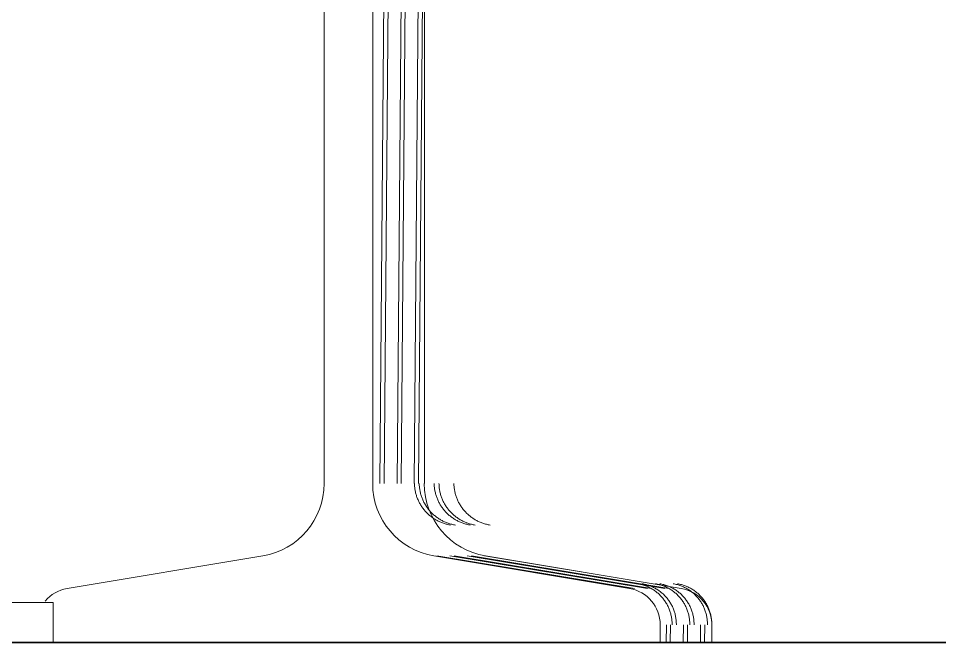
# Model space of a CAD drawing. Header units: centimetres. Extents: x -336 to 16318, y -437 to 1921.
# Drawn here: x 10412.92 to 10435.07, y 94 to 109 of the extents above; entities that cross this region are included whole.
import ezdxf

# ---------------------------------------------------------------- set-up
doc = ezdxf.new("R2010")
doc.units = ezdxf.units.CM
for name, color, linetype, lineweight in [('A-FLOR', 7, 'Continuous', 9), ('A-GENM', 7, 'Continuous', 9), ('S-BEAM', 7, 'Continuous', 9)]:
    doc.layers.add(name, color=color, linetype=linetype, lineweight=lineweight)

# ---------------------------------------------------------------- blocks, each defined once
blk = doc.blocks.new('PQ_RVR_EST-01_ZZ_ZZ_MO_T_A_rvt-2-Section 7')
at = {"layer": 'A-FLOR', "lineweight": 35}
blk.add_line((3262.564, 94), (2363.016, 94), dxfattribs=at)
blk = doc.blocks.new('FP_94-Section 7')
at = {"layer": 'S-BEAM', "color": 9, "true_color": 0xc0c0c0}
for p, q in [((2559.14, 97.819), (2559.141, 97.797)), ((2559.141, 97.797), (2559.142, 97.775)), ((2559.142, 97.775), (2559.144, 97.752)), ((2559.144, 97.752), (2559.146, 97.73)), ((2559.146, 97.73), (2559.149, 97.708)), ((2559.149, 97.708), (2559.152, 97.686)), ((2559.256, 97.819), (2559.256, 97.797)), ((2559.256, 97.797), (2559.257, 97.775)), ((2559.257, 97.775), (2559.259, 97.752)), ((2559.259, 97.752), (2559.261, 97.73)), ((2559.261, 97.73), (2559.264, 97.708)), ((2559.264, 97.708), (2559.267, 97.686)), ((2559.615, 97.819), (2559.616, 97.797)), ((2559.616, 97.797), (2559.617, 97.775)), ((2559.617, 97.775), (2559.618, 97.752)), ((2559.618, 97.752), (2559.621, 97.73)), ((2559.621, 97.73), (2559.623, 97.708)), ((2559.623, 97.708), (2559.626, 97.686)), ((2559.73, 97.819), (2559.731, 97.797)), ((2559.731, 97.797), (2559.732, 97.775)), ((2559.732, 97.775), (2559.733, 97.752)), ((2559.733, 97.752), (2559.736, 97.73)), ((2559.736, 97.73), (2559.738, 97.708)), ((2559.738, 97.708), (2559.741, 97.686)), ((2560.09, 97.819), (2560.09, 97.797)), ((2560.09, 97.797), (2560.091, 97.775)), ((2560.091, 97.775), (2560.093, 97.752)), ((2560.093, 97.752), (2560.095, 97.73)), ((2560.095, 97.73), (2560.098, 97.708)), ((2560.098, 97.708), (2560.101, 97.686)), ((2559.152, 97.686), (2559.155, 97.664)), ((2559.155, 97.664), (2559.159, 97.643)), ((2559.159, 97.643), (2559.164, 97.621)), ((2559.164, 97.621), (2559.169, 97.599)), ((2559.169, 97.599), (2559.174, 97.578)), ((2559.174, 97.578), (2559.18, 97.556)), ((2559.18, 97.556), (2559.187, 97.535)), ((2559.187, 97.535), (2559.193, 97.514)), ((2559.193, 97.514), (2559.201, 97.493)), ((2559.201, 97.493), (2559.209, 97.472)), ((2559.209, 97.472), (2559.217, 97.451)), ((2559.267, 97.686), (2559.27, 97.664)), ((2559.27, 97.664), (2559.274, 97.643)), ((2559.274, 97.643), (2559.279, 97.621)), ((2559.279, 97.621), (2559.284, 97.599)), ((2559.284, 97.599), (2559.289, 97.578)), ((2559.289, 97.578), (2559.295, 97.556)), ((2559.295, 97.556), (2559.302, 97.535)), ((2559.302, 97.535), (2559.309, 97.514)), ((2559.309, 97.514), (2559.316, 97.493)), ((2559.316, 97.493), (2559.324, 97.472)), ((2559.324, 97.472), (2559.332, 97.451)), ((2559.626, 97.686), (2559.63, 97.664)), ((2559.63, 97.664), (2559.634, 97.643)), ((2559.634, 97.643), (2559.638, 97.621)), ((2559.638, 97.621), (2559.643, 97.599)), ((2559.643, 97.599), (2559.649, 97.578)), ((2559.649, 97.578), (2559.655, 97.556)), ((2559.655, 97.556), (2559.661, 97.535)), ((2559.661, 97.535), (2559.668, 97.514)), ((2559.668, 97.514), (2559.675, 97.493)), ((2559.675, 97.493), (2559.683, 97.472)), ((2559.683, 97.472), (2559.691, 97.451)), ((2559.741, 97.686), (2559.745, 97.664)), ((2559.745, 97.664), (2559.749, 97.643)), ((2559.749, 97.643), (2559.753, 97.621)), ((2559.753, 97.621), (2559.758, 97.599)), ((2559.758, 97.599), (2559.764, 97.578)), ((2559.764, 97.578), (2559.77, 97.556)), ((2559.77, 97.556), (2559.776, 97.535)), ((2559.776, 97.535), (2559.783, 97.514)), ((2559.783, 97.514), (2559.79, 97.493)), ((2559.79, 97.493), (2559.798, 97.472)), ((2559.798, 97.472), (2559.806, 97.451)), ((2560.101, 97.686), (2560.104, 97.664)), ((2560.104, 97.664), (2560.108, 97.643)), ((2560.108, 97.643), (2560.113, 97.621)), ((2560.113, 97.621), (2560.118, 97.599)), ((2560.118, 97.599), (2560.123, 97.578)), ((2560.123, 97.578), (2560.129, 97.556)), ((2560.129, 97.556), (2560.136, 97.535)), ((2560.136, 97.535), (2560.143, 97.514)), ((2560.143, 97.514), (2560.15, 97.493)), ((2560.15, 97.493), (2560.158, 97.472)), ((2560.158, 97.472), (2560.166, 97.451)), ((2559.217, 97.451), (2559.226, 97.43)), ((2559.226, 97.43), (2559.235, 97.41)), ((2559.235, 97.41), (2559.244, 97.39)), ((2559.244, 97.39), (2559.254, 97.37)), ((2559.254, 97.37), (2559.265, 97.35)), ((2559.265, 97.35), (2559.276, 97.331)), ((2559.276, 97.331), (2559.287, 97.312)), ((2559.287, 97.312), (2559.299, 97.292)), ((2559.299, 97.292), (2559.311, 97.274)), ((2559.311, 97.274), (2559.324, 97.255)), ((2559.324, 97.255), (2559.337, 97.237)), ((2559.332, 97.451), (2559.341, 97.43)), ((2559.341, 97.43), (2559.35, 97.41)), ((2559.35, 97.41), (2559.359, 97.39)), ((2559.359, 97.39), (2559.369, 97.37)), ((2559.369, 97.37), (2559.38, 97.35)), ((2559.38, 97.35), (2559.391, 97.331)), ((2559.391, 97.331), (2559.402, 97.312)), ((2559.402, 97.312), (2559.414, 97.292)), ((2559.414, 97.292), (2559.426, 97.274)), ((2559.426, 97.274), (2559.439, 97.255)), ((2559.439, 97.255), (2559.452, 97.237)), ((2559.691, 97.451), (2559.7, 97.43)), ((2559.7, 97.43), (2559.709, 97.41)), ((2559.709, 97.41), (2559.719, 97.39)), ((2559.719, 97.39), (2559.729, 97.37)), ((2559.729, 97.37), (2559.739, 97.35)), ((2559.739, 97.35), (2559.75, 97.331)), ((2559.75, 97.331), (2559.762, 97.312)), ((2559.762, 97.312), (2559.773, 97.292)), ((2559.773, 97.292), (2559.786, 97.274)), ((2559.786, 97.274), (2559.798, 97.255)), ((2559.798, 97.255), (2559.811, 97.237)), ((2559.806, 97.451), (2559.815, 97.43)), ((2559.815, 97.43), (2559.824, 97.41)), ((2559.824, 97.41), (2559.834, 97.39)), ((2559.834, 97.39), (2559.844, 97.37)), ((2559.844, 97.37), (2559.854, 97.35)), ((2559.854, 97.35), (2559.865, 97.331)), ((2559.865, 97.331), (2559.877, 97.312)), ((2559.877, 97.312), (2559.888, 97.292)), ((2559.888, 97.292), (2559.901, 97.274)), ((2559.901, 97.274), (2559.913, 97.255)), ((2559.913, 97.255), (2559.926, 97.237)), ((2560.166, 97.451), (2560.175, 97.43)), ((2560.175, 97.43), (2560.184, 97.41)), ((2560.184, 97.41), (2560.193, 97.39)), ((2560.193, 97.39), (2560.203, 97.37)), ((2560.203, 97.37), (2560.214, 97.35)), ((2560.214, 97.35), (2560.225, 97.331)), ((2560.225, 97.331), (2560.236, 97.312)), ((2560.236, 97.312), (2560.248, 97.292)), ((2560.248, 97.292), (2560.26, 97.274)), ((2560.26, 97.274), (2560.273, 97.255)), ((2560.273, 97.255), (2560.286, 97.237)), ((2559.337, 97.237), (2559.35, 97.219)), ((2559.35, 97.219), (2559.364, 97.201)), ((2559.364, 97.201), (2559.378, 97.184)), ((2559.378, 97.184), (2559.393, 97.167)), ((2559.393, 97.167), (2559.407, 97.15)), ((2559.407, 97.15), (2559.423, 97.134)), ((2559.423, 97.134), (2559.438, 97.118)), ((2559.438, 97.118), (2559.454, 97.102)), ((2559.452, 97.237), (2559.465, 97.219)), ((2559.454, 97.102), (2559.471, 97.087)), ((2559.465, 97.219), (2559.479, 97.201)), ((2559.471, 97.087), (2559.487, 97.071)), ((2559.479, 97.201), (2559.493, 97.184)), ((2559.487, 97.071), (2559.504, 97.057)), ((2559.493, 97.184), (2559.508, 97.167)), ((2559.504, 97.057), (2559.522, 97.042)), ((2559.508, 97.167), (2559.522, 97.15)), ((2559.522, 97.15), (2559.538, 97.134)), ((2559.522, 97.042), (2559.539, 97.029)), ((2559.538, 97.134), (2559.553, 97.118)), ((2559.539, 97.029), (2559.557, 97.015)), ((2559.553, 97.118), (2559.569, 97.102)), ((2559.569, 97.102), (2559.586, 97.087)), ((2559.586, 97.087), (2559.602, 97.071)), ((2559.602, 97.071), (2559.619, 97.057)), ((2559.619, 97.057), (2559.637, 97.042)), ((2559.637, 97.042), (2559.654, 97.029)), ((2559.654, 97.029), (2559.672, 97.015)), ((2559.811, 97.237), (2559.825, 97.219)), ((2559.825, 97.219), (2559.838, 97.201)), ((2559.838, 97.201), (2559.853, 97.184)), ((2559.853, 97.184), (2559.867, 97.167)), ((2559.867, 97.167), (2559.882, 97.15)), ((2559.882, 97.15), (2559.897, 97.134)), ((2559.897, 97.134), (2559.913, 97.118)), ((2559.913, 97.118), (2559.929, 97.102)), ((2559.926, 97.237), (2559.94, 97.219)), ((2559.929, 97.102), (2559.945, 97.087)), ((2559.94, 97.219), (2559.953, 97.201)), ((2559.945, 97.087), (2559.962, 97.071)), ((2559.953, 97.201), (2559.968, 97.184)), ((2559.962, 97.071), (2559.979, 97.057)), ((2559.968, 97.184), (2559.982, 97.167)), ((2559.979, 97.057), (2559.996, 97.042)), ((2559.982, 97.167), (2559.997, 97.15)), ((2559.996, 97.042), (2560.014, 97.029)), ((2559.997, 97.15), (2560.012, 97.134)), ((2560.012, 97.134), (2560.028, 97.118)), ((2560.014, 97.029), (2560.032, 97.015)), ((2560.028, 97.118), (2560.044, 97.102)), ((2560.044, 97.102), (2560.06, 97.087)), ((2560.06, 97.087), (2560.077, 97.071)), ((2560.077, 97.071), (2560.094, 97.057)), ((2560.094, 97.057), (2560.111, 97.042)), ((2560.111, 97.042), (2560.129, 97.029)), ((2560.129, 97.029), (2560.147, 97.015)), ((2560.286, 97.237), (2560.299, 97.219)), ((2560.299, 97.219), (2560.313, 97.201)), ((2560.313, 97.201), (2560.327, 97.184)), ((2560.327, 97.184), (2560.342, 97.167)), ((2560.342, 97.167), (2560.356, 97.15)), ((2560.356, 97.15), (2560.372, 97.134)), ((2560.372, 97.134), (2560.387, 97.118)), ((2560.387, 97.118), (2560.403, 97.102)), ((2560.403, 97.102), (2560.42, 97.087)), ((2560.42, 97.087), (2560.436, 97.071)), ((2560.436, 97.071), (2560.453, 97.057)), ((2560.453, 97.057), (2560.471, 97.042)), ((2560.471, 97.042), (2560.488, 97.029)), ((2560.488, 97.029), (2560.506, 97.015)), ((2559.557, 97.015), (2559.575, 97.002)), ((2559.575, 97.002), (2559.594, 96.989)), ((2559.594, 96.989), (2559.613, 96.977)), ((2559.613, 96.977), (2559.632, 96.965)), ((2559.632, 96.965), (2559.651, 96.953)), ((2559.651, 96.953), (2559.67, 96.942)), ((2559.67, 96.942), (2559.69, 96.931)), ((2559.672, 97.015), (2559.69, 97.002)), ((2559.69, 97.002), (2559.709, 96.989)), ((2559.69, 96.931), (2559.71, 96.921)), ((2559.709, 96.989), (2559.728, 96.977)), ((2559.71, 96.921), (2559.731, 96.911)), ((2559.728, 96.977), (2559.747, 96.965)), ((2559.731, 96.911), (2559.751, 96.902)), ((2559.747, 96.965), (2559.766, 96.953)), ((2559.751, 96.902), (2559.772, 96.893)), ((2559.766, 96.953), (2559.785, 96.942)), ((2559.772, 96.893), (2559.792, 96.884)), ((2559.785, 96.942), (2559.805, 96.931)), ((2559.792, 96.884), (2559.813, 96.876)), ((2559.805, 96.931), (2559.825, 96.921)), ((2559.813, 96.876), (2559.835, 96.868)), ((2559.825, 96.921), (2559.846, 96.911)), ((2559.835, 96.868), (2559.856, 96.861)), ((2559.846, 96.911), (2559.866, 96.902)), ((2559.856, 96.861), (2559.878, 96.854)), ((2559.866, 96.902), (2559.887, 96.893)), ((2559.878, 96.854), (2559.899, 96.848)), ((2559.887, 96.893), (2559.907, 96.884)), ((2559.899, 96.848), (2559.921, 96.842)), ((2559.907, 96.884), (2559.928, 96.876)), ((2559.921, 96.842), (2559.943, 96.837)), ((2559.928, 96.876), (2559.95, 96.868)), ((2559.943, 96.837), (2559.965, 96.832)), ((2559.95, 96.868), (2559.971, 96.861)), ((2559.965, 96.832), (2559.987, 96.828)), ((2559.971, 96.861), (2559.993, 96.854)), ((2559.987, 96.828), (2560.009, 96.824)), ((2559.993, 96.854), (2560.014, 96.848)), ((2560.014, 96.848), (2560.036, 96.842)), ((2560.032, 97.015), (2560.05, 97.002)), ((2560.036, 96.842), (2560.058, 96.837)), ((2560.05, 97.002), (2560.068, 96.989)), ((2560.058, 96.837), (2560.08, 96.832)), ((2560.068, 96.989), (2560.087, 96.977)), ((2560.08, 96.832), (2560.102, 96.828)), ((2560.087, 96.977), (2560.106, 96.965)), ((2560.102, 96.828), (2560.124, 96.824)), ((2560.106, 96.965), (2560.125, 96.953)), ((2560.125, 96.953), (2560.145, 96.942)), ((2560.145, 96.942), (2560.165, 96.931)), ((2560.147, 97.015), (2560.165, 97.002)), ((2560.165, 97.002), (2560.183, 96.989)), ((2560.165, 96.931), (2560.185, 96.921)), ((2560.183, 96.989), (2560.202, 96.977)), ((2560.185, 96.921), (2560.205, 96.911)), ((2560.202, 96.977), (2560.221, 96.965)), ((2560.205, 96.911), (2560.225, 96.902)), ((2560.221, 96.965), (2560.24, 96.953)), ((2560.225, 96.902), (2560.246, 96.893)), ((2560.24, 96.953), (2560.26, 96.942)), ((2560.246, 96.893), (2560.267, 96.884)), ((2560.26, 96.942), (2560.28, 96.931)), ((2560.267, 96.884), (2560.288, 96.876)), ((2560.28, 96.931), (2560.3, 96.921)), ((2560.288, 96.876), (2560.309, 96.868)), ((2560.3, 96.921), (2560.32, 96.911)), ((2560.309, 96.868), (2560.331, 96.861)), ((2560.32, 96.911), (2560.341, 96.902)), ((2560.331, 96.861), (2560.352, 96.854)), ((2560.341, 96.902), (2560.361, 96.893)), ((2560.352, 96.854), (2560.374, 96.848)), ((2560.361, 96.893), (2560.382, 96.884)), ((2560.374, 96.848), (2560.396, 96.842)), ((2560.382, 96.884), (2560.403, 96.876)), ((2560.396, 96.842), (2560.417, 96.837)), ((2560.403, 96.876), (2560.424, 96.868)), ((2560.417, 96.837), (2560.439, 96.832)), ((2560.424, 96.868), (2560.446, 96.861)), ((2560.439, 96.832), (2560.462, 96.828)), ((2560.446, 96.861), (2560.467, 96.854)), ((2560.462, 96.828), (2560.484, 96.824)), ((2560.467, 96.854), (2560.489, 96.848)), ((2560.489, 96.848), (2560.511, 96.842)), ((2560.506, 97.015), (2560.524, 97.002)), ((2560.511, 96.842), (2560.532, 96.837)), ((2560.524, 97.002), (2560.543, 96.989)), ((2560.532, 96.837), (2560.554, 96.832)), ((2560.543, 96.989), (2560.562, 96.977)), ((2560.554, 96.832), (2560.577, 96.828)), ((2560.562, 96.977), (2560.581, 96.965)), ((2560.577, 96.828), (2560.599, 96.824)), ((2560.581, 96.965), (2560.6, 96.953)), ((2560.6, 96.953), (2560.62, 96.942)), ((2560.62, 96.942), (2560.639, 96.931)), ((2560.639, 96.931), (2560.659, 96.921)), ((2560.659, 96.921), (2560.68, 96.911)), ((2560.68, 96.911), (2560.7, 96.902)), ((2560.7, 96.902), (2560.721, 96.893)), ((2560.721, 96.893), (2560.742, 96.884)), ((2560.742, 96.884), (2560.763, 96.876)), ((2560.763, 96.876), (2560.784, 96.868)), ((2560.784, 96.868), (2560.805, 96.861)), ((2560.805, 96.861), (2560.827, 96.854)), ((2560.827, 96.854), (2560.848, 96.848)), ((2560.848, 96.848), (2560.87, 96.842)), ((2560.87, 96.842), (2560.892, 96.837)), ((2560.892, 96.837), (2560.914, 96.832)), ((2560.914, 96.832), (2560.936, 96.828)), ((2560.936, 96.828), (2560.958, 96.824))]:
    blk.add_line(p, q, dxfattribs=at)
blk = doc.blocks.new('FP_95-Section 7')
at = {"layer": 'S-BEAM', "color": 9, "true_color": 0xc0c0c0}
for p, q in [((2564.537, 95.409), (2564.514, 95.413)), ((2564.56, 95.404), (2564.537, 95.409)), ((2564.583, 95.399), (2564.56, 95.404)), ((2564.606, 95.393), (2564.583, 95.399)), ((2564.628, 95.386), (2564.606, 95.393)), ((2564.64, 95.409), (2564.617, 95.413)), ((2564.651, 95.379), (2564.628, 95.386)), ((2564.663, 95.404), (2564.64, 95.409)), ((2564.673, 95.372), (2564.651, 95.379)), ((2564.686, 95.399), (2564.663, 95.404)), ((2564.696, 95.364), (2564.673, 95.372)), ((2564.709, 95.393), (2564.686, 95.399)), ((2564.717, 95.355), (2564.696, 95.364)), ((2564.732, 95.386), (2564.709, 95.393)), ((2564.739, 95.346), (2564.717, 95.355)), ((2564.754, 95.379), (2564.732, 95.386)), ((2564.761, 95.337), (2564.739, 95.346)), ((2564.777, 95.372), (2564.754, 95.379)), ((2564.782, 95.327), (2564.761, 95.337)), ((2564.799, 95.364), (2564.777, 95.372)), ((2564.803, 95.316), (2564.782, 95.327)), ((2564.821, 95.355), (2564.799, 95.364)), ((2564.824, 95.305), (2564.803, 95.316)), ((2564.842, 95.346), (2564.821, 95.355)), ((2564.844, 95.293), (2564.824, 95.305)), ((2564.864, 95.337), (2564.842, 95.346)), ((2564.865, 95.281), (2564.844, 95.293)), ((2564.885, 95.327), (2564.864, 95.337)), ((2564.885, 95.269), (2564.865, 95.281)), ((2564.906, 95.316), (2564.885, 95.327)), ((2564.904, 95.256), (2564.885, 95.269)), ((2564.924, 95.242), (2564.904, 95.256)), ((2564.927, 95.305), (2564.906, 95.316)), ((2564.948, 95.293), (2564.927, 95.305)), ((2564.963, 95.409), (2564.94, 95.413)), ((2564.968, 95.281), (2564.948, 95.293)), ((2564.986, 95.404), (2564.963, 95.409)), ((2564.988, 95.269), (2564.968, 95.281)), ((2565.009, 95.399), (2564.986, 95.404)), ((2565.007, 95.256), (2564.988, 95.269)), ((2565.027, 95.242), (2565.007, 95.256)), ((2565.032, 95.393), (2565.009, 95.399)), ((2565.054, 95.386), (2565.032, 95.393)), ((2565.066, 95.409), (2565.043, 95.413)), ((2565.077, 95.379), (2565.054, 95.386)), ((2565.089, 95.404), (2565.066, 95.409)), ((2565.099, 95.372), (2565.077, 95.379)), ((2565.112, 95.399), (2565.089, 95.404)), ((2565.121, 95.364), (2565.099, 95.372)), ((2565.135, 95.393), (2565.112, 95.399)), ((2565.143, 95.355), (2565.121, 95.364)), ((2565.157, 95.386), (2565.135, 95.393)), ((2565.165, 95.346), (2565.143, 95.355)), ((2565.18, 95.379), (2565.157, 95.386)), ((2565.187, 95.337), (2565.165, 95.346)), ((2565.202, 95.372), (2565.18, 95.379)), ((2565.208, 95.327), (2565.187, 95.337)), ((2565.224, 95.364), (2565.202, 95.372)), ((2565.229, 95.316), (2565.208, 95.327)), ((2565.246, 95.355), (2565.224, 95.364)), ((2565.25, 95.305), (2565.229, 95.316)), ((2565.268, 95.346), (2565.246, 95.355)), ((2565.27, 95.293), (2565.25, 95.305)), ((2565.29, 95.337), (2565.268, 95.346)), ((2565.29, 95.281), (2565.27, 95.293)), ((2565.311, 95.327), (2565.29, 95.337)), ((2565.31, 95.269), (2565.29, 95.281)), ((2565.33, 95.256), (2565.31, 95.269)), ((2565.332, 95.316), (2565.311, 95.327)), ((2565.349, 95.242), (2565.33, 95.256)), ((2565.353, 95.305), (2565.332, 95.316)), ((2565.373, 95.293), (2565.353, 95.305)), ((2565.388, 95.409), (2565.365, 95.413)), ((2565.394, 95.281), (2565.373, 95.293)), ((2565.412, 95.404), (2565.388, 95.409)), ((2565.414, 95.269), (2565.394, 95.281)), ((2565.434, 95.399), (2565.412, 95.404)), ((2565.433, 95.256), (2565.414, 95.269)), ((2565.453, 95.242), (2565.433, 95.256)), ((2565.457, 95.393), (2565.434, 95.399)), ((2565.48, 95.386), (2565.457, 95.393)), ((2565.492, 95.409), (2565.468, 95.413)), ((2565.503, 95.379), (2565.48, 95.386)), ((2565.515, 95.404), (2565.492, 95.409)), ((2565.525, 95.372), (2565.503, 95.379)), ((2565.538, 95.399), (2565.515, 95.404)), ((2565.547, 95.364), (2565.525, 95.372)), ((2565.561, 95.393), (2565.538, 95.399)), ((2565.569, 95.355), (2565.547, 95.364)), ((2565.583, 95.386), (2565.561, 95.393)), ((2565.591, 95.346), (2565.569, 95.355)), ((2565.606, 95.379), (2565.583, 95.386)), ((2565.612, 95.337), (2565.591, 95.346)), ((2565.628, 95.372), (2565.606, 95.379)), ((2565.634, 95.327), (2565.612, 95.337)), ((2565.65, 95.364), (2565.628, 95.372)), ((2565.655, 95.316), (2565.634, 95.327)), ((2565.672, 95.355), (2565.65, 95.364)), ((2565.675, 95.305), (2565.655, 95.316)), ((2565.694, 95.346), (2565.672, 95.355)), ((2565.696, 95.293), (2565.675, 95.305)), ((2565.715, 95.337), (2565.694, 95.346)), ((2565.716, 95.281), (2565.696, 95.293)), ((2565.737, 95.327), (2565.715, 95.337)), ((2565.736, 95.269), (2565.716, 95.281)), ((2565.756, 95.256), (2565.736, 95.269)), ((2565.758, 95.316), (2565.737, 95.327)), ((2565.775, 95.242), (2565.756, 95.256)), ((2565.779, 95.305), (2565.758, 95.316)), ((2565.799, 95.293), (2565.779, 95.305)), ((2565.819, 95.281), (2565.799, 95.293)), ((2565.839, 95.269), (2565.819, 95.281)), ((2565.859, 95.256), (2565.839, 95.269)), ((2565.878, 95.242), (2565.859, 95.256)), ((2564.943, 95.228), (2564.924, 95.242)), ((2564.961, 95.214), (2564.943, 95.228)), ((2564.98, 95.199), (2564.961, 95.214)), ((2564.998, 95.184), (2564.98, 95.199)), ((2565.015, 95.168), (2564.998, 95.184)), ((2565.032, 95.152), (2565.015, 95.168)), ((2565.046, 95.228), (2565.027, 95.242)), ((2565.049, 95.135), (2565.032, 95.152)), ((2565.064, 95.214), (2565.046, 95.228)), ((2565.066, 95.118), (2565.049, 95.135)), ((2565.083, 95.199), (2565.064, 95.214)), ((2565.082, 95.101), (2565.066, 95.118)), ((2565.097, 95.083), (2565.082, 95.101)), ((2565.101, 95.184), (2565.083, 95.199)), ((2565.112, 95.065), (2565.097, 95.083)), ((2565.118, 95.168), (2565.101, 95.184)), ((2565.127, 95.046), (2565.112, 95.065)), ((2565.136, 95.152), (2565.118, 95.168)), ((2565.141, 95.028), (2565.127, 95.046)), ((2565.152, 95.135), (2565.136, 95.152)), ((2565.169, 95.118), (2565.152, 95.135)), ((2565.185, 95.101), (2565.169, 95.118)), ((2565.2, 95.083), (2565.185, 95.101)), ((2565.216, 95.065), (2565.2, 95.083)), ((2565.23, 95.046), (2565.216, 95.065)), ((2565.245, 95.028), (2565.23, 95.046)), ((2565.368, 95.228), (2565.349, 95.242)), ((2565.387, 95.214), (2565.368, 95.228)), ((2565.405, 95.199), (2565.387, 95.214)), ((2565.423, 95.184), (2565.405, 95.199)), ((2565.441, 95.168), (2565.423, 95.184)), ((2565.458, 95.152), (2565.441, 95.168)), ((2565.472, 95.228), (2565.453, 95.242)), ((2565.475, 95.135), (2565.458, 95.152)), ((2565.49, 95.214), (2565.472, 95.228)), ((2565.491, 95.118), (2565.475, 95.135)), ((2565.509, 95.199), (2565.49, 95.214)), ((2565.507, 95.101), (2565.491, 95.118)), ((2565.523, 95.083), (2565.507, 95.101)), ((2565.527, 95.184), (2565.509, 95.199)), ((2565.538, 95.065), (2565.523, 95.083)), ((2565.544, 95.168), (2565.527, 95.184)), ((2565.553, 95.046), (2565.538, 95.065)), ((2565.561, 95.152), (2565.544, 95.168)), ((2565.567, 95.028), (2565.553, 95.046)), ((2565.578, 95.135), (2565.561, 95.152)), ((2565.595, 95.118), (2565.578, 95.135)), ((2565.611, 95.101), (2565.595, 95.118)), ((2565.626, 95.083), (2565.611, 95.101)), ((2565.641, 95.065), (2565.626, 95.083)), ((2565.656, 95.046), (2565.641, 95.065)), ((2565.67, 95.028), (2565.656, 95.046)), ((2565.794, 95.228), (2565.775, 95.242)), ((2565.813, 95.214), (2565.794, 95.228)), ((2565.831, 95.199), (2565.813, 95.214)), ((2565.849, 95.184), (2565.831, 95.199)), ((2565.867, 95.168), (2565.849, 95.184)), ((2565.884, 95.152), (2565.867, 95.168)), ((2565.897, 95.228), (2565.878, 95.242)), ((2565.901, 95.135), (2565.884, 95.152)), ((2565.916, 95.214), (2565.897, 95.228)), ((2565.917, 95.118), (2565.901, 95.135)), ((2565.934, 95.199), (2565.916, 95.214)), ((2565.933, 95.101), (2565.917, 95.118)), ((2565.949, 95.083), (2565.933, 95.101)), ((2565.952, 95.184), (2565.934, 95.199)), ((2565.964, 95.065), (2565.949, 95.083)), ((2565.97, 95.168), (2565.952, 95.184)), ((2565.979, 95.046), (2565.964, 95.065)), ((2565.987, 95.152), (2565.97, 95.168)), ((2565.993, 95.028), (2565.979, 95.046)), ((2566.004, 95.135), (2565.987, 95.152)), ((2566.02, 95.118), (2566.004, 95.135)), ((2566.036, 95.101), (2566.02, 95.118)), ((2566.052, 95.083), (2566.036, 95.101)), ((2566.067, 95.065), (2566.052, 95.083)), ((2566.082, 95.046), (2566.067, 95.065)), ((2566.096, 95.028), (2566.082, 95.046)), ((2565.155, 95.008), (2565.141, 95.028)), ((2565.169, 94.989), (2565.155, 95.008)), ((2565.181, 94.969), (2565.169, 94.989)), ((2565.194, 94.949), (2565.181, 94.969)), ((2565.206, 94.929), (2565.194, 94.949)), ((2565.217, 94.908), (2565.206, 94.929)), ((2565.228, 94.887), (2565.217, 94.908)), ((2565.239, 94.866), (2565.228, 94.887)), ((2565.249, 94.844), (2565.239, 94.866)), ((2565.258, 95.008), (2565.245, 95.028)), ((2565.258, 94.823), (2565.249, 94.844)), ((2565.272, 94.989), (2565.258, 95.008)), ((2565.267, 94.801), (2565.258, 94.823)), ((2565.285, 94.969), (2565.272, 94.989)), ((2565.297, 94.949), (2565.285, 94.969)), ((2565.309, 94.929), (2565.297, 94.949)), ((2565.32, 94.908), (2565.309, 94.929)), ((2565.331, 94.887), (2565.32, 94.908)), ((2565.342, 94.866), (2565.331, 94.887)), ((2565.352, 94.844), (2565.342, 94.866)), ((2565.361, 94.823), (2565.352, 94.844)), ((2565.37, 94.801), (2565.361, 94.823)), ((2565.581, 95.008), (2565.567, 95.028)), ((2565.594, 94.989), (2565.581, 95.008)), ((2565.607, 94.969), (2565.594, 94.989)), ((2565.62, 94.949), (2565.607, 94.969)), ((2565.632, 94.929), (2565.62, 94.949)), ((2565.643, 94.908), (2565.632, 94.929)), ((2565.654, 94.887), (2565.643, 94.908)), ((2565.664, 94.866), (2565.654, 94.887)), ((2565.674, 94.844), (2565.664, 94.866)), ((2565.684, 95.008), (2565.67, 95.028)), ((2565.684, 94.823), (2565.674, 94.844)), ((2565.697, 94.989), (2565.684, 95.008)), ((2565.693, 94.801), (2565.684, 94.823)), ((2565.71, 94.969), (2565.697, 94.989)), ((2565.723, 94.949), (2565.71, 94.969)), ((2565.735, 94.929), (2565.723, 94.949)), ((2565.746, 94.908), (2565.735, 94.929)), ((2565.757, 94.887), (2565.746, 94.908)), ((2565.768, 94.866), (2565.757, 94.887)), ((2565.778, 94.844), (2565.768, 94.866)), ((2565.787, 94.823), (2565.778, 94.844)), ((2565.796, 94.801), (2565.787, 94.823)), ((2566.007, 95.008), (2565.993, 95.028)), ((2566.02, 94.989), (2566.007, 95.008)), ((2566.033, 94.969), (2566.02, 94.989)), ((2566.045, 94.949), (2566.033, 94.969)), ((2566.057, 94.929), (2566.045, 94.949)), ((2566.069, 94.908), (2566.057, 94.929)), ((2566.08, 94.887), (2566.069, 94.908)), ((2566.09, 94.866), (2566.08, 94.887)), ((2566.1, 94.844), (2566.09, 94.866)), ((2566.11, 95.008), (2566.096, 95.028)), ((2566.11, 94.823), (2566.1, 94.844)), ((2566.123, 94.989), (2566.11, 95.008)), ((2566.118, 94.801), (2566.11, 94.823)), ((2566.136, 94.969), (2566.123, 94.989)), ((2566.149, 94.949), (2566.136, 94.969)), ((2566.161, 94.929), (2566.149, 94.949)), ((2566.172, 94.908), (2566.161, 94.929)), ((2566.183, 94.887), (2566.172, 94.908)), ((2566.193, 94.866), (2566.183, 94.887)), ((2566.203, 94.844), (2566.193, 94.866)), ((2566.213, 94.823), (2566.203, 94.844)), ((2566.222, 94.801), (2566.213, 94.823)), ((2565.275, 94.779), (2565.267, 94.801)), ((2565.283, 94.756), (2565.275, 94.779)), ((2565.291, 94.734), (2565.283, 94.756)), ((2565.297, 94.711), (2565.291, 94.734)), ((2565.304, 94.688), (2565.297, 94.711)), ((2565.309, 94.665), (2565.304, 94.688)), ((2565.314, 94.642), (2565.309, 94.665)), ((2565.319, 94.619), (2565.314, 94.642)), ((2565.323, 94.595), (2565.319, 94.619)), ((2565.326, 94.572), (2565.323, 94.595)), ((2565.379, 94.779), (2565.37, 94.801)), ((2565.386, 94.756), (2565.379, 94.779)), ((2565.394, 94.734), (2565.386, 94.756)), ((2565.4, 94.711), (2565.394, 94.734)), ((2565.407, 94.688), (2565.4, 94.711)), ((2565.412, 94.665), (2565.407, 94.688)), ((2565.418, 94.642), (2565.412, 94.665)), ((2565.422, 94.619), (2565.418, 94.642)), ((2565.426, 94.595), (2565.422, 94.619)), ((2565.43, 94.572), (2565.426, 94.595)), ((2565.701, 94.779), (2565.693, 94.801)), ((2565.709, 94.756), (2565.701, 94.779)), ((2565.716, 94.734), (2565.709, 94.756)), ((2565.723, 94.711), (2565.716, 94.734)), ((2565.729, 94.688), (2565.723, 94.711)), ((2565.735, 94.665), (2565.729, 94.688)), ((2565.74, 94.642), (2565.735, 94.665)), ((2565.745, 94.619), (2565.74, 94.642)), ((2565.749, 94.595), (2565.745, 94.619)), ((2565.752, 94.572), (2565.749, 94.595)), ((2565.804, 94.779), (2565.796, 94.801)), ((2565.812, 94.756), (2565.804, 94.779)), ((2565.819, 94.734), (2565.812, 94.756)), ((2565.826, 94.711), (2565.819, 94.734)), ((2565.832, 94.688), (2565.826, 94.711)), ((2565.838, 94.665), (2565.832, 94.688)), ((2565.843, 94.642), (2565.838, 94.665)), ((2565.848, 94.619), (2565.843, 94.642)), ((2565.852, 94.595), (2565.848, 94.619)), ((2565.855, 94.572), (2565.852, 94.595)), ((2566.127, 94.779), (2566.118, 94.801)), ((2566.135, 94.756), (2566.127, 94.779)), ((2566.142, 94.734), (2566.135, 94.756)), ((2566.149, 94.711), (2566.142, 94.734)), ((2566.155, 94.688), (2566.149, 94.711)), ((2566.161, 94.665), (2566.155, 94.688)), ((2566.166, 94.642), (2566.161, 94.665)), ((2566.17, 94.619), (2566.166, 94.642)), ((2566.175, 94.595), (2566.17, 94.619)), ((2566.178, 94.572), (2566.175, 94.595)), ((2566.23, 94.779), (2566.222, 94.801)), ((2566.238, 94.756), (2566.23, 94.779)), ((2566.245, 94.734), (2566.238, 94.756)), ((2566.252, 94.711), (2566.245, 94.734)), ((2566.258, 94.688), (2566.252, 94.711)), ((2566.264, 94.665), (2566.258, 94.688)), ((2566.269, 94.642), (2566.264, 94.665)), ((2566.274, 94.619), (2566.269, 94.642)), ((2566.278, 94.595), (2566.274, 94.619)), ((2566.281, 94.572), (2566.278, 94.595)), ((2565.329, 94.548), (2565.326, 94.572)), ((2565.332, 94.525), (2565.329, 94.548)), ((2565.334, 94.501), (2565.332, 94.525)), ((2565.335, 94.477), (2565.334, 94.501)), ((2565.335, 94.454), (2565.335, 94.477)), ((2565.336, 94.43), (2565.335, 94.454)), ((2565.433, 94.548), (2565.43, 94.572)), ((2565.435, 94.525), (2565.433, 94.548)), ((2565.437, 94.501), (2565.435, 94.525)), ((2565.438, 94.477), (2565.437, 94.501)), ((2565.439, 94.454), (2565.438, 94.477)), ((2565.439, 94.43), (2565.439, 94.454)), ((2565.755, 94.548), (2565.752, 94.572)), ((2565.758, 94.525), (2565.755, 94.548)), ((2565.759, 94.501), (2565.758, 94.525)), ((2565.761, 94.477), (2565.759, 94.501)), ((2565.761, 94.454), (2565.761, 94.477)), ((2565.761, 94.43), (2565.761, 94.454)), ((2565.858, 94.548), (2565.855, 94.572)), ((2565.861, 94.525), (2565.858, 94.548)), ((2565.862, 94.501), (2565.861, 94.525)), ((2565.864, 94.477), (2565.862, 94.501)), ((2565.864, 94.454), (2565.864, 94.477)), ((2565.864, 94.43), (2565.864, 94.454)), ((2566.181, 94.548), (2566.178, 94.572)), ((2566.183, 94.525), (2566.181, 94.548)), ((2566.185, 94.501), (2566.183, 94.525)), ((2566.186, 94.477), (2566.185, 94.501)), ((2566.187, 94.454), (2566.186, 94.477)), ((2566.187, 94.43), (2566.187, 94.454)), ((2566.284, 94.548), (2566.281, 94.572)), ((2566.286, 94.525), (2566.284, 94.548)), ((2566.288, 94.501), (2566.286, 94.525)), ((2566.289, 94.477), (2566.288, 94.501)), ((2566.29, 94.454), (2566.289, 94.477)), ((2566.29, 94.43), (2566.29, 94.454))]:
    blk.add_line(p, q, dxfattribs=at)
blk = doc.blocks.new('M_S Shapes - 150 x 300-1672323-Section 7')
at = {"layer": 'S-BEAM', "true_color": 0xc0c0c0}
h = blk.add_hatch(dxfattribs=at)
h.set_pattern_fill('FP_29', color=9, style=0, pattern_type=2)
h.set_pattern_definition([(45.001, (4467.704, 712), (-25.1436, 25.1444), []), (45.001, (4467.704, 750.1), (-25.1436, 25.1444), [])])
h.paths.add_polyline_path([(2550.453, 94), (2565.05, 94), (2564.956, 94.827), (2564.842, 94.999), (2564.315, 95.298), (2559.211, 96.197), (2558.553, 96.681), (2558.184, 97.41), (2558.136, 97.819), (2558.184, 120.59), (2558.553, 121.319), (2559.211, 121.803), (2559.606, 121.917), (2564.315, 122.702), (2564.956, 123.173), (2565.05, 123.57), (2565.05, 124), (2550.051, 124), (2550.146, 123.173), (2550.259, 123.001), (2550.786, 122.702), (2555.89, 121.803), (2556.549, 121.319), (2556.918, 120.59), (2556.966, 120.181), (2556.918, 97.41), (2556.549, 96.681), (2555.89, 96.197), (2555.495, 96.083), (2550.786, 95.298), (2550.427, 94.963), (2550.453, 94.904), (2550.453, 94.154)])
h = blk.add_hatch(dxfattribs=at)
h.set_pattern_fill('FP_32', color=9, style=0, pattern_type=2)
h.set_pattern_definition([(89.53, (2557.029, 712.001), (-0.20592743, 25.1445352), []), (89.53, (2557.029, 750.101), (-0.20592743, 25.1445352), [])])
h.paths.add_polyline_path([(2558.136, 97.819), (2559.378, 97.819), (2559.378, 120.181), (2558.136, 120.181), (2558.136, 107.761)])
h = blk.add_hatch(dxfattribs=at)
h.set_pattern_fill('FP_33', color=9, style=0, pattern_type=2)
h.set_pattern_definition([(350.615, (4315.152, -196.703), (-24.802311667, 4.1680247244), []), (350.615, (4315.152, -196.651), (-24.802311667, 4.1680247244), [])])
h.paths.add_polyline_path([(2565.557, 95.298), (2560.848, 96.083), (2559.606, 96.083), (2564.315, 95.298)])
h = blk.add_hatch(dxfattribs=at)
h.set_pattern_fill('FP_30', color=9, style=0, pattern_type=2)
h.set_pattern_definition([(89.53, (2563.944, 712.001), (-0.20592743, 25.1445352), []), (89.53, (2563.944, 750.101), (-0.20592743, 25.1445352), [])])
h.paths.add_polyline_path([(2566.292, 94), (2566.292, 94.43), (2565.05, 94.43), (2565.05, 94)])
at = {"layer": 'S-BEAM'}
for p, q in [((2556.966, 120.181), (2556.966, 97.819)), ((2558.136, 97.819), (2558.136, 120.181)), ((2559.378, 120.181), (2559.378, 97.819)), ((2555.495, 96.083), (2550.786, 95.298)), ((2564.315, 95.298), (2559.606, 96.083)), ((2560.848, 96.083), (2565.557, 95.298)), ((2565.05, 94), (2565.05, 94.43)), ((2566.292, 94.43), (2566.292, 94))]:
    blk.add_line(p, q, dxfattribs=at)
for centre, major_axis, start_param, end_param in [((2555.206, 97.819), (0, 1.76), 3.306742, 4.712389), ((2559.896, 97.819), (0, 1.76), 1.570796, 2.976444), ((2561.137, 97.819), (0, 1.76), 1.570796, 2.976444), ((2550.931, 94.43), (0, 0.88), 0.165149, 0.867973), ((2564.17, 94.43), (0, 0.88), 4.712389, 6.118036), ((2565.412, 94.43), (0, 0.88), 4.712389, 6.118036)]:
    blk.add_ellipse(centre, major_axis=major_axis, ratio=0.999966, start_param=start_param, end_param=end_param, dxfattribs=at)
for name in ['FP_94-Section 7', 'FP_95-Section 7']:
    blk.add_blockref(name, (0, 0), dxfattribs=at)
blk = doc.blocks.new('RVR_Bolardo proteccion-01 - RVR_Bolardo proteccion-01-1960201-Section 7')
at = {"layer": 'A-GENM', "color": 8, "true_color": 0x808080}
for p, q in [((2531.402, 94.963), (2550.453, 94.963)), ((2550.453, 94.963), (2550.453, 94))]:
    blk.add_line(p, q, dxfattribs=at)

msp = doc.modelspace()

# ---------------------------------------------------------------- linework, layer by layer
at = {"layer": 'A-FLOR', "lineweight": 35}
msp.add_line((11125.867, 94), (10397.906, 94), dxfattribs=at)

# ---------------------------------------------------------------- block references
at = {"lineweight": 5}
msp.add_blockref('PQ_RVR_EST-01_ZZ_ZZ_MO_T_A_rvt-2-Section 7', (7863.302, 0), dxfattribs=at)
at = {"layer": 'A-GENM', "color": 8, "true_color": 0x808080}
msp.add_blockref('RVR_Bolardo proteccion-01 - RVR_Bolardo proteccion-01-1960201-Section 7', (7863.302, 0), dxfattribs=at)
at = {"layer": 'S-BEAM'}
msp.add_blockref('M_S Shapes - 150 x 300-1672323-Section 7', (7863.302, 0), dxfattribs=at)

doc.saveas('drawing.dxf')
